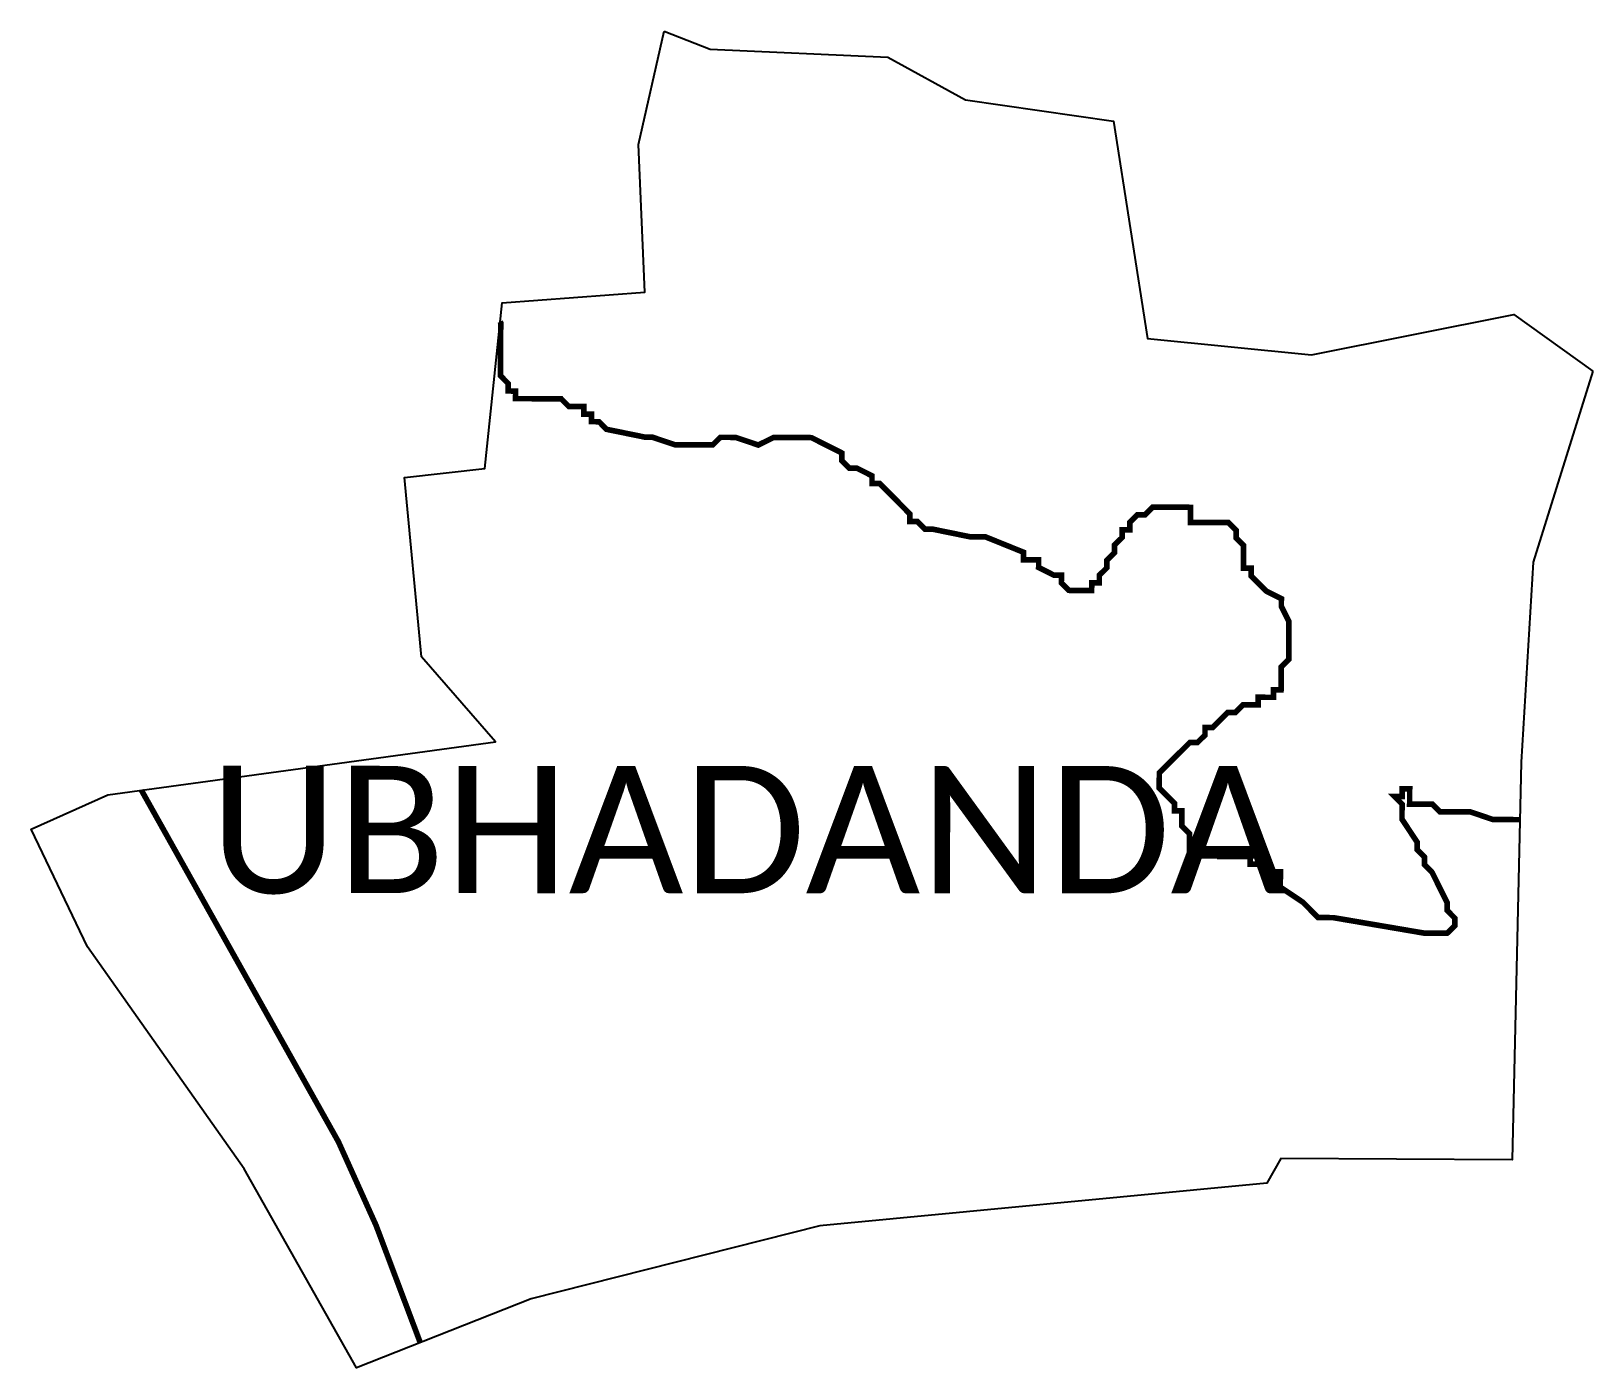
# Model space of a CAD drawing. Header units: metres. Extents: x 352953 to 353788, y 1752586 to 1753301.
import ezdxf

# ---------------------------------------------------------------- set-up
doc = ezdxf.new("R2010")
doc.units = ezdxf.units.M
for name, color, linetype in [('HAZARDS LINE', 1, 'Continuous'), ('village', 3, 'Continuous'), ('VILLAGE NAME', 250, 'Continuous')]:
    doc.layers.add(name, color=color, linetype=linetype)
doc.styles.get("Standard").update_dxf_attribs({"font": 'simplex.shx'})

msp = doc.modelspace()

# ---------------------------------------------------------------- linework, layer by layer
at = {"color": 3, "true_color": 0x00ff00, "flags": 128}
msp.add_lwpolyline([(353291.32, 1753300.66), (353315.91, 1753291.07)], dxfattribs=at)
at = {"layer": 'HAZARDS LINE', "lineweight": 18, "const_width": 3}
for points in [[(353203.7, 1753145.45), (353203.98, 1753144.87), (353203.88, 1753116.48), (353207.92, 1753112.41), (353207.91, 1753108.35), (353211.96, 1753108.34), (353211.95, 1753104.28), (353236.29, 1753104.19), (353240.33, 1753100.12), (353248.44, 1753100.09), (353248.43, 1753096.03), (353252.48, 1753096.02), (353252.47, 1753091.96), (353256.52, 1753091.95), (353260.57, 1753087.88), (353280.83, 1753083.75), (353284.89, 1753083.73), (353297.04, 1753079.63), (353317.32, 1753079.56), (353321.39, 1753083.6), (353329.5, 1753083.57), (353341.66, 1753079.47), (353349.78, 1753083.5), (353370.07, 1753083.43), (353386.26, 1753075.26), (353386.25, 1753071.2), (353390.29, 1753067.13), (353394.34, 1753067.12), (353402.44, 1753063.03), (353402.43, 1753058.97), (353406.48, 1753058.96), (353410.52, 1753054.89), (353414.57, 1753050.82), (353418.61, 1753046.75), (353422.65, 1753042.67), (353422.64, 1753038.62), (353426.69, 1753038.6), (353430.73, 1753034.53), (353434.79, 1753034.52), (353455.05, 1753030.39), (353463.17, 1753030.36), (353483.42, 1753022.17), (353483.4, 1753018.12), (353491.52, 1753018.09), (353491.5, 1753014.03), (353499.6, 1753009.94), (353503.66, 1753009.93), (353503.64, 1753005.87), (353507.68, 1753001.8), (353519.85, 1753001.76), (353519.87, 1753005.82), (353523.92, 1753005.8), (353523.94, 1753009.86), (353528.01, 1753013.9), (353528.02, 1753017.96), (353532.09, 1753022), (353532.11, 1753026.06), (353536.18, 1753030.1), (353536.19, 1753034.15), (353540.25, 1753034.14), (353540.26, 1753038.2), (353544.33, 1753042.24), (353548.39, 1753042.22), (353552.46, 1753046.27), (353556.52, 1753046.25), (353560.57, 1753046.24), (353564.63, 1753046.22), (353568.68, 1753046.21), (353572.74, 1753046.19), (353572.72, 1753042.14), (353572.71, 1753038.08), (353576.77, 1753038.07), (353580.82, 1753038.05), (353588.93, 1753038.02), (353592.99, 1753038.01), (353597.03, 1753033.94), (353597.02, 1753029.88), (353601.06, 1753025.81), (353601.05, 1753021.75), (353601.03, 1753017.7), (353601.02, 1753013.64), (353605.07, 1753013.62), (353605.06, 1753009.57), (353609.1, 1753005.5), (353613.14, 1753001.43), (353621.24, 1752997.34), (353621.22, 1752993.28), (353625.25, 1752985.15), (353625.24, 1752981.1), (353625.21, 1752972.98), (353625.19, 1752968.93), (353625.18, 1752964.87), (353621.11, 1752960.83), (353621.09, 1752956.77), (353621.08, 1752952.72), (353621.06, 1752948.66), (353617.01, 1752948.67), (353616.99, 1752944.62), (353608.88, 1752944.65), (353608.87, 1752940.59), (353604.81, 1752940.6), (353600.76, 1752940.62), (353596.68, 1752936.58), (353592.63, 1752936.59), (353588.56, 1752932.55), (353584.49, 1752928.51), (353580.43, 1752928.52), (353580.42, 1752924.46), (353576.35, 1752920.42), (353572.29, 1752920.44), (353564.15, 1752912.35), (353560.08, 1752908.31), (353556.01, 1752904.27), (353555.99, 1752900.21), (353555.98, 1752896.15), (353560.02, 1752892.08), (353564.06, 1752888.01), (353564.05, 1752883.95), (353568.1, 1752883.94), (353568.09, 1752879.88), (353568.07, 1752875.83), (353572.12, 1752871.75), (353572.1, 1752867.7), (353572.09, 1752863.64), (353576.14, 1752863.63), (353580.2, 1752863.61), (353584.26, 1752863.6), (353588.31, 1752863.58), (353588.3, 1752859.53), (353592.35, 1752859.51), (353596.41, 1752859.5), (353600.47, 1752859.48), (353604.52, 1752859.47), (353604.51, 1752855.41), (353608.56, 1752855.4), (353612.62, 1752855.38), (353616.66, 1752851.31), (353620.72, 1752851.3), (353620.7, 1752847.24), (353620.69, 1752843.18), (353632.83, 1752835.03), (353636.87, 1752830.96), (353640.91, 1752826.88), (353649.02, 1752826.86), (353697.67, 1752818.57), (353701.72, 1752818.55), (353705.78, 1752818.54), (353709.83, 1752818.52), (353713.91, 1752822.57), (353713.92, 1752826.62), (353709.88, 1752830.69), (353709.89, 1752834.75), (353705.87, 1752842.88), (353701.84, 1752851.01), (353697.8, 1752855.08), (353697.81, 1752859.14), (353693.77, 1752863.21), (353693.78, 1752867.26), (353685.72, 1752879.46), (353685.73, 1752883.52), (353685.74, 1752887.58), (353681.7, 1752891.65), (353685.76, 1752891.63), (353685.77, 1752895.69), (353689.83, 1752895.67), (353689.82, 1752891.62), (353689.8, 1752887.56), (353693.86, 1752887.55), (353701.97, 1752887.52), (353706.01, 1752883.45), (353718.18, 1752883.4), (353722.24, 1752883.39), (353734.39, 1752879.29), (353738.44, 1752879.27), (353742.5, 1752879.26), (353746.56, 1752879.24), (353748.77, 1752879.24)], [(353160.96, 1752599.72), (353137.36, 1752662.36), (353117.24, 1752707.05), (353012.45, 1752894.04), (353011.94, 1752894.91)]]:
    msp.add_lwpolyline(points, dxfattribs=at)
at = {"layer": 'village', "color": 3, "true_color": 0x00ff00}
for points in [[(353787.68, 1753118.98, 0), (353755.78, 1753016.82, 0), (353749.47, 1752910.01, 0), (353744.64, 1752697.48, 0), (353621.03, 1752698.05, 0), (353613.5, 1752684.85, 0), (353374.54, 1752662.09, 0), (353220.2, 1752623.09, 0), (353126.86, 1752586.26, 0), (353066.91, 1752692.65, 0), (352983.15, 1752811.33, 0), (352953.04, 1752874.07, 0), (352994.06, 1752892.45, 0), (353201.22, 1752920.92, 0), (353161.68, 1752966.2, 0), (353152.56, 1753062.16, 0), (353195.48, 1753066.88, 0), (353204.74, 1753155.42, 0), (353281, 1753161.14, 0), (353277.63, 1753240.11, 0), (353291.32, 1753300.66, 0)], [(353315.91, 1753291.07, 0), (353410.83, 1753286.81, 0), (353452.49, 1753264.04, 0), (353531.5, 1753252.55, 0), (353549.65, 1753136.39, 0), (353637.38, 1753127.62, 0), (353745.56, 1753149.3, 0), (353787.68, 1753118.98, 0)]]:
    msp.add_polyline3d(points, dxfattribs=at)

# ---------------------------------------------------------------- texts
at = {"layer": 'VILLAGE NAME', "insert": (353048.53, 1752908.04), "char_height": 68.0374, "attachment_point": 1, "rotation": 359.9793}
msp.add_mtext_dynamic_manual_height_columns('{\\fCalibri|b0|i0|c0|p34;UBHADANDA}', width=671.3793, gutter_width=340.19, heights=[0], dxfattribs=at)

doc.saveas('drawing.dxf')
